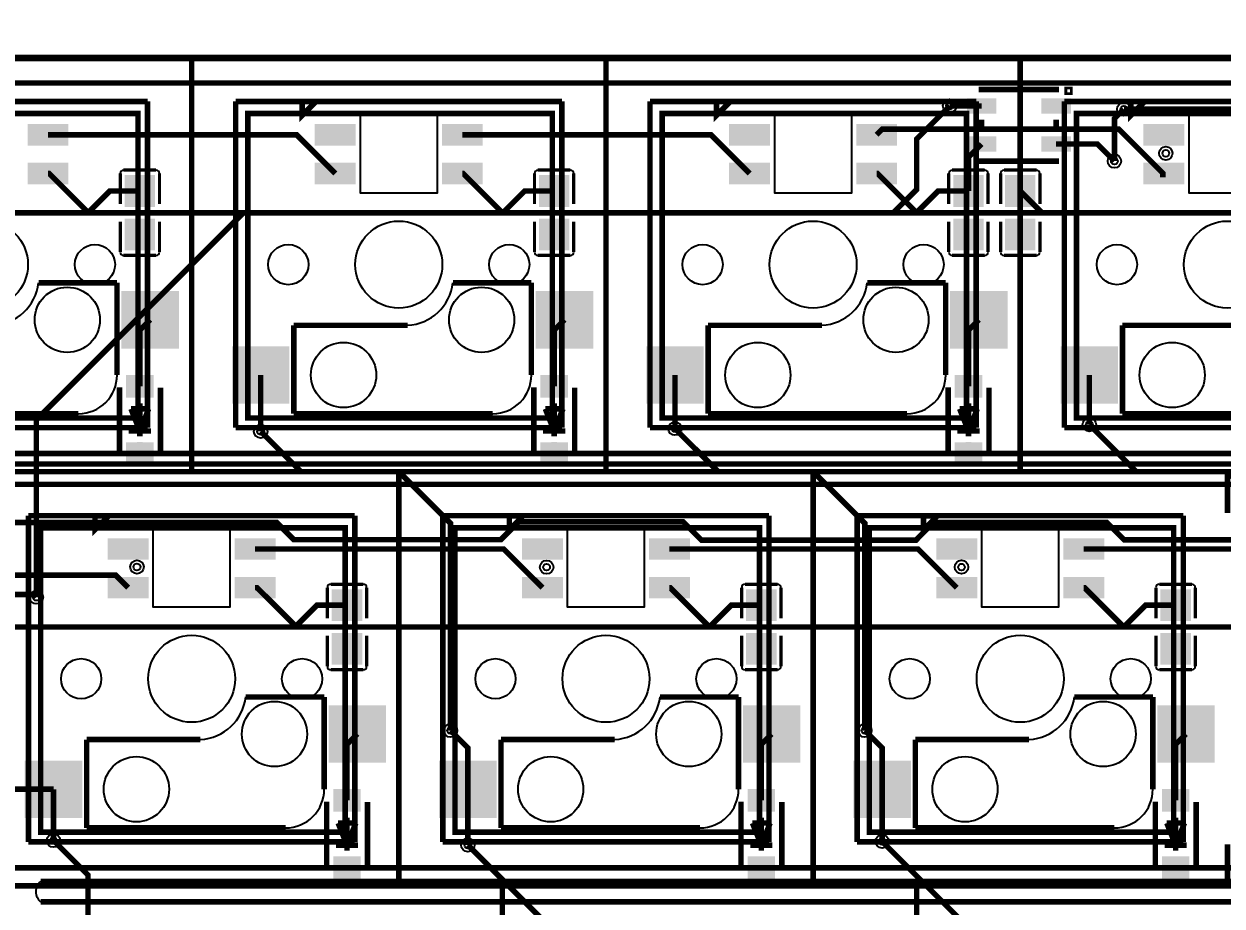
# Model space of a CAD drawing. Header units: millimetres. Extents: x 5 to 320, y -126 to -29.
# Drawn here: x 35.2 to 90.2, y -70 to -29.4 of the extents above; entities that cross this region are included whole.
import ezdxf

# ---------------------------------------------------------------- set-up
doc = ezdxf.new("R2010")
doc.units = ezdxf.units.MM
for name, color, linetype, true_color in [('BoardOutLine', 7, 'Continuous', 0xff00ff), ('BottomLayer', 7, 'Continuous', 0x0000ff), ('BottomPasteMaskLayer', 7, 'Continuous', 0x800000), ('BottomSilkLayer', 7, 'Continuous', 0x66cc33), ('BottomSolderMaskLayer', 7, 'Continuous', 0xaa00ff), ('Document', 7, 'Continuous', 0xffffff), ('Hole', 7, 'Continuous', 0x222222), ('Multi-Layer', 7, 'Continuous', 0xc0c0c0), ('TopLayer', 7, 'Continuous', 0xff0000), ('TopSilkLayer', 7, 'Continuous', 0xffcc00)]:
    doc.layers.add(name, color=color, linetype=linetype, true_color=true_color)

msp = doc.modelspace()

# ---------------------------------------------------------------- hatches: boundary and pattern name
at = {"layer": 'BottomLayer'}
for points in [[(78.536, -33.514), (79.836, -33.514), (79.836, -32.864), (78.536, -32.864)], [(81.965, -33.514), (83.265, -33.514), (83.265, -32.864), (81.965, -32.864)], [(35.37, -34.069), (37.148, -34.069), (37.148, -34.958), (35.37, -34.958)], [(48.579, -34.069), (50.357, -34.069), (50.357, -34.958), (48.579, -34.958)], [(54.421, -34.069), (56.199, -34.069), (56.199, -34.958), (54.421, -34.958)], [(67.629, -34.069), (69.407, -34.069), (69.407, -34.958), (67.629, -34.958)], [(73.471, -34.069), (75.249, -34.069), (75.249, -34.958), (73.471, -34.958)], [(86.68, -34.069), (88.458, -34.069), (88.458, -34.958), (86.68, -34.958)], [(78.536, -35.263), (79.836, -35.263), (79.836, -34.613), (78.536, -34.613)], [(81.965, -35.263), (83.265, -35.263), (83.265, -34.613), (81.965, -34.613)], [(35.37, -35.847), (37.148, -35.847), (37.148, -36.736), (35.37, -36.736)], [(48.579, -35.847), (50.357, -35.847), (50.357, -36.736), (48.579, -36.736)], [(54.421, -35.847), (56.199, -35.847), (56.199, -36.736), (54.421, -36.736)], [(67.629, -35.847), (69.407, -35.847), (69.407, -36.736), (67.629, -36.736)], [(73.471, -35.847), (75.249, -35.847), (75.249, -36.736), (73.471, -36.736)], [(86.68, -35.847), (88.458, -35.847), (88.458, -36.736), (86.68, -36.736)], [(41.157, -37.806), (39.807, -37.806), (39.807, -36.396), (41.157, -36.396)], [(60.208, -37.806), (58.858, -37.806), (58.858, -36.396), (60.208, -36.396)], [(79.258, -37.806), (77.908, -37.806), (77.908, -36.396), (79.258, -36.396)], [(80.289, -37.806), (81.639, -37.806), (81.639, -36.396), (80.289, -36.396)], [(41.157, -38.396), (39.807, -38.396), (39.807, -39.806), (41.157, -39.806)], [(60.208, -38.396), (58.858, -38.396), (58.858, -39.806), (60.208, -39.806)], [(79.258, -38.396), (77.908, -38.396), (77.908, -39.806), (79.258, -39.806)], [(80.289, -38.396), (81.639, -38.396), (81.639, -39.806), (80.289, -39.806)], [(39.688, -41.752), (42.228, -41.752), (42.228, -44.292), (39.688, -44.292)], [(58.739, -41.752), (61.279, -41.752), (61.279, -44.292), (58.739, -44.292)], [(77.789, -41.752), (80.329, -41.752), (80.329, -44.292), (77.789, -44.292)], [(44.769, -44.292), (47.309, -44.292), (47.309, -46.832), (44.769, -46.832)], [(63.819, -44.292), (66.359, -44.292), (66.359, -46.832), (63.819, -46.832)], [(82.87, -44.292), (85.41, -44.292), (85.41, -46.832), (82.87, -46.832)], [(41.082, -46.576), (41.082, -45.576), (39.882, -45.576), (39.882, -46.576)], [(60.133, -46.576), (60.133, -45.576), (58.933, -45.576), (58.933, -46.576)], [(79.183, -46.576), (79.183, -45.576), (77.983, -45.576), (77.983, -46.576)], [(41.082, -49.676), (41.082, -48.676), (39.882, -48.676), (39.882, -49.676)], [(60.133, -49.676), (60.133, -48.676), (58.933, -48.676), (58.933, -49.676)], [(79.183, -49.676), (79.183, -48.676), (77.983, -48.676), (77.983, -49.676)], [(39.053, -53.119), (40.831, -53.119), (40.831, -54.008), (39.053, -54.008)], [(44.896, -53.119), (46.674, -53.119), (46.674, -54.008), (44.896, -54.008)], [(58.104, -53.119), (59.882, -53.119), (59.882, -54.008), (58.104, -54.008)], [(63.946, -53.119), (65.724, -53.119), (65.724, -54.008), (63.946, -54.008)], [(77.154, -53.119), (78.932, -53.119), (78.932, -54.008), (77.154, -54.008)], [(82.996, -53.119), (84.774, -53.119), (84.774, -54.008), (82.996, -54.008)], [(39.053, -54.897), (40.831, -54.897), (40.831, -55.786), (39.053, -55.786)], [(44.896, -54.897), (46.674, -54.897), (46.674, -55.786), (44.896, -55.786)], [(58.104, -54.897), (59.882, -54.897), (59.882, -55.786), (58.104, -55.786)], [(63.946, -54.897), (65.724, -54.897), (65.724, -55.786), (63.946, -55.786)], [(77.154, -54.897), (78.932, -54.897), (78.932, -55.786), (77.154, -55.786)], [(82.996, -54.897), (84.774, -54.897), (84.774, -55.786), (82.996, -55.786)], [(50.682, -56.856), (49.332, -56.856), (49.332, -55.446), (50.682, -55.446)], [(69.733, -56.856), (68.383, -56.856), (68.383, -55.446), (69.733, -55.446)], [(88.783, -56.856), (87.433, -56.856), (87.433, -55.446), (88.783, -55.446)], [(50.682, -57.446), (49.332, -57.446), (49.332, -58.856), (50.682, -58.856)], [(69.733, -57.446), (68.383, -57.446), (68.383, -58.856), (69.733, -58.856)], [(88.783, -57.446), (87.433, -57.446), (87.433, -58.856), (88.783, -58.856)], [(49.214, -60.803), (51.754, -60.803), (51.754, -63.343), (49.214, -63.343)], [(68.264, -60.803), (70.804, -60.803), (70.804, -63.343), (68.264, -63.343)], [(87.314, -60.803), (89.854, -60.803), (89.854, -63.343), (87.314, -63.343)], [(35.243, -63.343), (37.783, -63.343), (37.783, -65.883), (35.243, -65.883)], [(54.294, -63.343), (56.834, -63.343), (56.834, -65.883), (54.294, -65.883)], [(73.344, -63.343), (75.884, -63.343), (75.884, -65.883), (73.344, -65.883)], [(50.607, -65.627), (50.607, -64.627), (49.407, -64.627), (49.407, -65.627)], [(69.658, -65.627), (69.658, -64.627), (68.458, -64.627), (68.458, -65.627)], [(88.708, -65.627), (88.708, -64.627), (87.508, -64.627), (87.508, -65.627)], [(50.607, -68.726), (50.607, -67.726), (49.407, -67.726), (49.407, -68.726)], [(69.658, -68.726), (69.658, -67.726), (68.458, -67.726), (68.458, -68.726)], [(88.708, -68.726), (88.708, -67.726), (87.508, -67.726), (87.508, -68.726)]]:
    msp.add_hatch(color=256, dxfattribs=at).paths.add_polyline_path(points)
at = {"layer": 'BottomPasteMaskLayer'}
for points in [[(78.536, -33.514), (79.836, -33.514), (79.836, -32.864), (78.536, -32.864)], [(81.965, -33.514), (83.265, -33.514), (83.265, -32.864), (81.965, -32.864)], [(35.37, -34.069), (37.148, -34.069), (37.148, -34.958), (35.37, -34.958)], [(48.579, -34.069), (50.357, -34.069), (50.357, -34.958), (48.579, -34.958)], [(54.421, -34.069), (56.199, -34.069), (56.199, -34.958), (54.421, -34.958)], [(67.629, -34.069), (69.407, -34.069), (69.407, -34.958), (67.629, -34.958)], [(73.471, -34.069), (75.249, -34.069), (75.249, -34.958), (73.471, -34.958)], [(86.68, -34.069), (88.458, -34.069), (88.458, -34.958), (86.68, -34.958)], [(78.536, -35.263), (79.836, -35.263), (79.836, -34.613), (78.536, -34.613)], [(81.965, -35.263), (83.265, -35.263), (83.265, -34.613), (81.965, -34.613)], [(35.37, -35.847), (37.148, -35.847), (37.148, -36.736), (35.37, -36.736)], [(48.579, -35.847), (50.357, -35.847), (50.357, -36.736), (48.579, -36.736)], [(54.421, -35.847), (56.199, -35.847), (56.199, -36.736), (54.421, -36.736)], [(67.629, -35.847), (69.407, -35.847), (69.407, -36.736), (67.629, -36.736)], [(73.471, -35.847), (75.249, -35.847), (75.249, -36.736), (73.471, -36.736)], [(86.68, -35.847), (88.458, -35.847), (88.458, -36.736), (86.68, -36.736)], [(41.122, -36.396), (39.842, -36.396), (39.792, -36.446), (39.792, -37.596), (39.842, -37.646), (40.252, -37.651), (40.252, -37.201), (40.702, -37.201), (40.702, -37.641), (41.122, -37.646), (41.172, -37.596), (41.172, -36.446)], [(60.173, -36.396), (58.893, -36.396), (58.843, -36.446), (58.843, -37.596), (58.893, -37.646), (59.303, -37.651), (59.303, -37.201), (59.753, -37.201), (59.753, -37.641), (60.173, -37.646), (60.223, -37.596), (60.223, -36.446)], [(79.223, -36.396), (77.943, -36.396), (77.893, -36.446), (77.893, -37.596), (77.943, -37.646), (78.353, -37.651), (78.353, -37.201), (78.803, -37.201), (78.803, -37.641), (79.223, -37.646), (79.273, -37.596), (79.273, -36.446)], [(81.604, -36.396), (80.324, -36.396), (80.274, -36.446), (80.274, -37.596), (80.324, -37.646), (80.734, -37.651), (80.734, -37.201), (81.184, -37.201), (81.184, -37.641), (81.604, -37.646), (81.654, -37.596), (81.654, -36.446)], [(39.842, -39.806), (41.122, -39.806), (41.172, -39.756), (41.172, -38.606), (41.122, -38.556), (40.712, -38.551), (40.712, -39.001), (40.262, -39.001), (40.262, -38.561), (39.842, -38.556), (39.792, -38.606), (39.792, -39.756)], [(58.893, -39.806), (60.173, -39.806), (60.223, -39.756), (60.223, -38.606), (60.173, -38.556), (59.763, -38.551), (59.763, -39.001), (59.313, -39.001), (59.313, -38.561), (58.893, -38.556), (58.843, -38.606), (58.843, -39.756)], [(77.943, -39.806), (79.223, -39.806), (79.273, -39.756), (79.273, -38.606), (79.223, -38.556), (78.813, -38.551), (78.813, -39.001), (78.363, -39.001), (78.363, -38.561), (77.943, -38.556), (77.893, -38.606), (77.893, -39.756)], [(80.324, -39.806), (81.604, -39.806), (81.654, -39.756), (81.654, -38.606), (81.604, -38.556), (81.194, -38.551), (81.194, -39.001), (80.744, -39.001), (80.744, -38.561), (80.324, -38.556), (80.274, -38.606), (80.274, -39.756)], [(39.688, -41.752), (42.228, -41.752), (42.228, -44.292), (39.688, -44.292)], [(58.739, -41.752), (61.279, -41.752), (61.279, -44.292), (58.739, -44.292)], [(77.789, -41.752), (80.329, -41.752), (80.329, -44.292), (77.789, -44.292)], [(44.769, -44.292), (47.309, -44.292), (47.309, -46.832), (44.769, -46.832)], [(63.819, -44.292), (66.359, -44.292), (66.359, -46.832), (63.819, -46.832)], [(82.87, -44.292), (85.41, -44.292), (85.41, -46.832), (82.87, -46.832)], [(41.082, -46.576), (41.082, -45.576), (39.882, -45.576), (39.882, -46.576)], [(60.133, -46.576), (60.133, -45.576), (58.933, -45.576), (58.933, -46.576)], [(79.183, -46.576), (79.183, -45.576), (77.983, -45.576), (77.983, -46.576)], [(41.082, -49.676), (41.082, -48.676), (39.882, -48.676), (39.882, -49.676)], [(60.133, -49.676), (60.133, -48.676), (58.933, -48.676), (58.933, -49.676)], [(79.183, -49.676), (79.183, -48.676), (77.983, -48.676), (77.983, -49.676)], [(39.053, -53.119), (40.831, -53.119), (40.831, -54.008), (39.053, -54.008)], [(44.896, -53.119), (46.674, -53.119), (46.674, -54.008), (44.896, -54.008)], [(58.104, -53.119), (59.882, -53.119), (59.882, -54.008), (58.104, -54.008)], [(63.946, -53.119), (65.724, -53.119), (65.724, -54.008), (63.946, -54.008)], [(77.154, -53.119), (78.932, -53.119), (78.932, -54.008), (77.154, -54.008)], [(82.996, -53.119), (84.774, -53.119), (84.774, -54.008), (82.996, -54.008)], [(39.053, -54.897), (40.831, -54.897), (40.831, -55.786), (39.053, -55.786)], [(44.896, -54.897), (46.674, -54.897), (46.674, -55.786), (44.896, -55.786)], [(58.104, -54.897), (59.882, -54.897), (59.882, -55.786), (58.104, -55.786)], [(63.946, -54.897), (65.724, -54.897), (65.724, -55.786), (63.946, -55.786)], [(77.154, -54.897), (78.932, -54.897), (78.932, -55.786), (77.154, -55.786)], [(82.996, -54.897), (84.774, -54.897), (84.774, -55.786), (82.996, -55.786)], [(50.647, -55.446), (49.367, -55.446), (49.317, -55.496), (49.317, -56.646), (49.367, -56.696), (49.777, -56.701), (49.777, -56.251), (50.227, -56.251), (50.227, -56.691), (50.647, -56.696), (50.697, -56.646), (50.697, -55.496)], [(69.698, -55.446), (68.418, -55.446), (68.368, -55.496), (68.368, -56.646), (68.418, -56.696), (68.828, -56.701), (68.828, -56.251), (69.278, -56.251), (69.278, -56.691), (69.698, -56.696), (69.748, -56.646), (69.748, -55.496)], [(88.748, -55.446), (87.468, -55.446), (87.418, -55.496), (87.418, -56.646), (87.468, -56.696), (87.878, -56.701), (87.878, -56.251), (88.328, -56.251), (88.328, -56.691), (88.748, -56.696), (88.798, -56.646), (88.798, -55.496)], [(49.367, -58.856), (50.647, -58.856), (50.697, -58.806), (50.697, -57.656), (50.647, -57.606), (50.237, -57.601), (50.237, -58.051), (49.787, -58.051), (49.787, -57.611), (49.367, -57.606), (49.317, -57.656), (49.317, -58.806)], [(68.418, -58.856), (69.698, -58.856), (69.748, -58.806), (69.748, -57.656), (69.698, -57.606), (69.288, -57.601), (69.288, -58.051), (68.838, -58.051), (68.838, -57.611), (68.418, -57.606), (68.368, -57.656), (68.368, -58.806)], [(87.468, -58.856), (88.748, -58.856), (88.798, -58.806), (88.798, -57.656), (88.748, -57.606), (88.338, -57.601), (88.338, -58.051), (87.888, -58.051), (87.888, -57.611), (87.468, -57.606), (87.418, -57.656), (87.418, -58.806)], [(49.214, -60.803), (51.754, -60.803), (51.754, -63.343), (49.214, -63.343)], [(68.264, -60.803), (70.804, -60.803), (70.804, -63.343), (68.264, -63.343)], [(87.314, -60.803), (89.854, -60.803), (89.854, -63.343), (87.314, -63.343)], [(35.243, -63.343), (37.783, -63.343), (37.783, -65.883), (35.243, -65.883)], [(54.294, -63.343), (56.834, -63.343), (56.834, -65.883), (54.294, -65.883)], [(73.344, -63.343), (75.884, -63.343), (75.884, -65.883), (73.344, -65.883)], [(50.607, -65.627), (50.607, -64.627), (49.407, -64.627), (49.407, -65.627)], [(69.658, -65.627), (69.658, -64.627), (68.458, -64.627), (68.458, -65.627)], [(88.708, -65.627), (88.708, -64.627), (87.508, -64.627), (87.508, -65.627)], [(50.607, -68.726), (50.607, -67.726), (49.407, -67.726), (49.407, -68.726)], [(69.658, -68.726), (69.658, -67.726), (68.458, -67.726), (68.458, -68.726)], [(88.708, -68.726), (88.708, -67.726), (87.508, -67.726), (87.508, -68.726)]]:
    msp.add_hatch(color=256, dxfattribs=at).paths.add_polyline_path(points)
at = {"layer": 'BottomSolderMaskLayer'}
for points in [[(78.511, -33.539), (79.862, -33.539), (79.862, -32.838), (78.511, -32.838)], [(81.94, -33.539), (83.291, -33.539), (83.291, -32.838), (81.94, -32.838)], [(35.319, -34.018), (37.199, -34.018), (37.199, -35.008), (35.319, -35.008)], [(48.528, -34.018), (50.408, -34.018), (50.408, -35.008), (48.528, -35.008)], [(54.37, -34.018), (56.25, -34.018), (56.25, -35.008), (54.37, -35.008)], [(67.578, -34.018), (69.458, -34.018), (69.458, -35.008), (67.578, -35.008)], [(73.42, -34.018), (75.3, -34.018), (75.3, -35.008), (73.42, -35.008)], [(86.629, -34.018), (88.508, -34.018), (88.508, -35.008), (86.629, -35.008)], [(78.511, -35.289), (79.862, -35.289), (79.862, -34.588), (78.511, -34.588)], [(81.94, -35.289), (83.291, -35.289), (83.291, -34.588), (81.94, -34.588)], [(35.319, -35.796), (37.199, -35.796), (37.199, -36.786), (35.319, -36.786)], [(48.528, -35.796), (50.408, -35.796), (50.408, -36.786), (48.528, -36.786)], [(54.37, -35.796), (56.25, -35.796), (56.25, -36.786), (54.37, -36.786)], [(67.578, -35.796), (69.458, -35.796), (69.458, -36.786), (67.578, -36.786)], [(73.42, -35.796), (75.3, -35.796), (75.3, -36.786), (73.42, -36.786)], [(86.629, -35.796), (88.508, -35.796), (88.508, -36.786), (86.629, -36.786)], [(41.182, -37.832), (39.783, -37.832), (39.783, -36.369), (41.182, -36.369)], [(60.232, -37.832), (58.833, -37.832), (58.833, -36.369), (60.232, -36.369)], [(79.282, -37.832), (77.884, -37.832), (77.884, -36.369), (79.282, -36.369)], [(80.265, -37.832), (81.664, -37.832), (81.664, -36.369), (80.265, -36.369)], [(41.182, -38.369), (39.783, -38.369), (39.783, -39.832), (41.182, -39.832)], [(60.232, -38.369), (58.833, -38.369), (58.833, -39.832), (60.232, -39.832)], [(79.282, -38.369), (77.884, -38.369), (77.884, -39.832), (79.282, -39.832)], [(80.265, -38.369), (81.664, -38.369), (81.664, -39.832), (80.265, -39.832)], [(39.637, -41.701), (42.279, -41.701), (42.279, -44.343), (39.637, -44.343)], [(58.688, -41.701), (61.33, -41.701), (61.33, -44.343), (58.688, -44.343)], [(77.738, -41.701), (80.38, -41.701), (80.38, -44.343), (77.738, -44.343)], [(44.718, -44.241), (47.36, -44.241), (47.36, -46.883), (44.718, -46.883)], [(63.768, -44.241), (66.41, -44.241), (66.41, -46.883), (63.768, -46.883)], [(82.819, -44.241), (85.46, -44.241), (85.46, -46.883), (82.819, -46.883)], [(41.113, -46.597), (41.113, -45.555), (39.852, -45.555), (39.852, -46.597)], [(60.163, -46.597), (60.163, -45.555), (58.902, -45.555), (58.902, -46.597)], [(79.214, -46.597), (79.214, -45.555), (77.953, -45.555), (77.953, -46.597)], [(41.113, -49.697), (41.113, -48.655), (39.852, -48.655), (39.852, -49.697)], [(60.163, -49.697), (60.163, -48.655), (58.902, -48.655), (58.902, -49.697)], [(79.214, -49.697), (79.214, -48.655), (77.953, -48.655), (77.953, -49.697)], [(39.003, -53.068), (40.882, -53.068), (40.882, -54.059), (39.003, -54.059)], [(44.845, -53.068), (46.724, -53.068), (46.724, -54.059), (44.845, -54.059)], [(58.053, -53.068), (59.933, -53.068), (59.933, -54.059), (58.053, -54.059)], [(63.895, -53.068), (65.775, -53.068), (65.775, -54.059), (63.895, -54.059)], [(77.104, -53.068), (78.983, -53.068), (78.983, -54.059), (77.104, -54.059)], [(82.946, -53.068), (84.825, -53.068), (84.825, -54.059), (82.946, -54.059)], [(39.003, -54.846), (40.882, -54.846), (40.882, -55.837), (39.003, -55.837)], [(44.845, -54.846), (46.724, -54.846), (46.724, -55.837), (44.845, -55.837)], [(58.053, -54.846), (59.933, -54.846), (59.933, -55.837), (58.053, -55.837)], [(63.895, -54.846), (65.775, -54.846), (65.775, -55.837), (63.895, -55.837)], [(77.104, -54.846), (78.983, -54.846), (78.983, -55.837), (77.104, -55.837)], [(82.946, -54.846), (84.825, -54.846), (84.825, -55.837), (82.946, -55.837)], [(50.707, -56.883), (49.308, -56.883), (49.308, -55.42), (50.707, -55.42)], [(69.757, -56.883), (68.359, -56.883), (68.359, -55.42), (69.757, -55.42)], [(88.808, -56.883), (87.409, -56.883), (87.409, -55.42), (88.808, -55.42)], [(50.707, -57.42), (49.308, -57.42), (49.308, -58.883), (50.707, -58.883)], [(69.757, -57.42), (68.359, -57.42), (68.359, -58.883), (69.757, -58.883)], [(88.808, -57.42), (87.409, -57.42), (87.409, -58.883), (88.808, -58.883)], [(49.163, -60.752), (51.804, -60.752), (51.804, -63.393), (49.163, -63.393)], [(68.213, -60.752), (70.855, -60.752), (70.855, -63.393), (68.213, -63.393)], [(87.264, -60.752), (89.905, -60.752), (89.905, -63.393), (87.264, -63.393)], [(35.193, -63.292), (37.834, -63.292), (37.834, -65.933), (35.193, -65.933)], [(54.243, -63.292), (56.885, -63.292), (56.885, -65.933), (54.243, -65.933)], [(73.294, -63.292), (75.935, -63.292), (75.935, -65.933), (73.294, -65.933)], [(50.638, -65.648), (50.638, -64.605), (49.377, -64.605), (49.377, -65.648)], [(69.688, -65.648), (69.688, -64.605), (68.427, -64.605), (68.427, -65.648)], [(88.739, -65.648), (88.739, -64.605), (87.478, -64.605), (87.478, -65.648)], [(50.638, -68.748), (50.638, -67.705), (49.377, -67.705), (49.377, -68.748)], [(69.688, -68.748), (69.688, -67.705), (68.427, -67.705), (68.427, -68.748)], [(88.739, -68.748), (88.739, -67.705), (87.478, -67.705), (87.478, -68.748)]]:
    msp.add_hatch(color=256, dxfattribs=at).paths.add_polyline_path(points)
at = {"layer": 'Document'}
for points in [[(40.609, -46.483), (40.609, -45.594), (40.355, -45.594), (40.355, -46.483)], [(59.66, -46.483), (59.66, -45.594), (59.406, -45.594), (59.406, -46.483)], [(78.71, -46.483), (78.71, -45.594), (78.456, -45.594), (78.456, -46.483)], [(40.046, -46.155), (40.935, -46.155), (40.935, -45.901), (40.046, -45.901)], [(59.096, -46.155), (59.985, -46.155), (59.985, -45.901), (59.096, -45.901)], [(78.147, -46.155), (79.036, -46.155), (79.036, -45.901), (78.147, -45.901)], [(40.609, -49.531), (40.609, -48.642), (40.355, -48.642), (40.355, -49.531)], [(59.66, -49.531), (59.66, -48.642), (59.406, -48.642), (59.406, -49.531)], [(78.71, -49.531), (78.71, -48.642), (78.456, -48.642), (78.456, -49.531)], [(49.571, -65.205), (50.46, -65.205), (50.46, -64.951), (49.571, -64.951)], [(50.134, -65.534), (50.134, -64.645), (49.88, -64.645), (49.88, -65.534)], [(68.621, -65.205), (69.51, -65.205), (69.51, -64.951), (68.621, -64.951)], [(69.185, -65.534), (69.185, -64.645), (68.931, -64.645), (68.931, -65.534)], [(87.672, -65.205), (88.561, -65.205), (88.561, -64.951), (87.672, -64.951)], [(88.235, -65.534), (88.235, -64.645), (87.981, -64.645), (87.981, -65.534)], [(50.134, -68.582), (50.134, -67.693), (49.88, -67.693), (49.88, -68.582)], [(69.185, -68.582), (69.185, -67.693), (68.931, -67.693), (68.931, -68.582)], [(88.235, -68.582), (88.235, -67.693), (87.981, -67.693), (87.981, -68.582)]]:
    msp.add_hatch(color=256, dxfattribs=at).paths.add_polyline_path(points)

# ---------------------------------------------------------------- linework, layer by layer
at = {"layer": 'BoardOutLine', "const_width": 0.254}
msp.add_lwpolyline([(6.322, -31.014), (317.647, -31.014)], dxfattribs=at)
at = {"layer": 'BottomLayer', "const_width": 0.254}
for points in [[(77.716, -33.189), (79.186, -33.189)], [(212.539, -33.189), (212.39, -33.338), (85.727, -33.338)], [(74.36, -34.513), (74.62, -34.254), (85.497, -34.254), (87.516, -36.273), (87.516, -36.476)], [(36.259, -34.513), (47.69, -34.513), (49.468, -36.291)], [(55.31, -34.513), (66.74, -34.513), (68.518, -36.291)], [(79.186, -34.938), (78.583, -35.542), (78.583, -37.101)], [(85.294, -35.725), (84.507, -34.938), (82.615, -34.938)], [(36.259, -36.291), (36.31, -36.291), (38.119, -38.1)], [(55.31, -36.291), (55.342, -36.291), (57.151, -38.1)], [(74.36, -36.291), (74.394, -36.291), (76.203, -38.1)], [(312.36, -38.1), (307.623, -38.1), (307.082, -37.559), (302.944, -37.559), (302.4, -38.1), (30.958, -38.1), (30.024, -39.034), (26.902, -39.034), (26.363, -38.495), (26.363, -37.044)], [(40.482, -37.101), (39.1, -37.101), (38.101, -38.1)], [(59.533, -37.101), (58.179, -37.101), (57.18, -38.1)], [(78.583, -37.101), (77.19, -37.101), (76.19, -38.1)], [(80.964, -37.101), (81.964, -38.1), (83.16, -38.1)], [(40.958, -43.022), (40.482, -43.498), (40.482, -46.076)], [(60.009, -43.022), (59.533, -43.498), (59.533, -46.076)], [(79.059, -43.022), (78.583, -43.498), (78.583, -46.076)], [(46.039, -45.562), (46.039, -48.153)], [(65.089, -45.562), (65.089, -48.026)], [(84.14, -45.562), (84.14, -47.848)], [(21.432, -49.176), (278.613, -49.176)], [(95.281, -53.145), (85.743, -53.145), (84.945, -52.344), (76.98, -52.344), (76.17, -53.155), (66.307, -53.155), (65.471, -52.319), (57.897, -52.319), (57.084, -53.132), (47.559, -53.132), (46.772, -52.344), (25.136, -52.344), (24.336, -53.145)], [(21.972, -53.564), (23.178, -54.77), (39.371, -54.77), (39.943, -55.342)], [(45.785, -53.564), (57.215, -53.564), (58.993, -55.342)], [(64.835, -53.564), (76.265, -53.564), (78.043, -55.342)], [(83.885, -53.564), (95.316, -53.564), (97.094, -55.342)], [(35.722, -55.783), (35.598, -55.659), (32.608, -55.659)], [(45.785, -55.342), (45.873, -55.342), (47.683, -57.151)], [(64.835, -55.342), (64.867, -55.342), (66.677, -57.151)], [(83.885, -55.342), (83.917, -55.342), (85.727, -57.151)], [(50.007, -56.151), (48.626, -56.151), (47.626, -57.151)], [(69.058, -56.151), (67.676, -56.151), (66.677, -57.151)], [(88.108, -56.151), (86.727, -56.151), (85.727, -57.151)], [(23.813, -57.151), (297.627, -57.151)], [(28.576, -61.914), (31.274, -64.613), (36.514, -64.613)], [(50.484, -62.073), (50.007, -62.549), (50.007, -65.127)], [(54.77, -61.914), (55.564, -62.708), (55.564, -64.613)], [(69.534, -62.073), (69.058, -62.549), (69.058, -65.127)], [(73.82, -61.914), (74.614, -62.708), (74.614, -64.613)], [(88.584, -62.073), (88.108, -62.549), (88.108, -65.127)], [(36.514, -64.613), (36.514, -66.975)], [(55.564, -64.613), (55.564, -67.178)], [(74.614, -64.613), (74.614, -67.015)], [(26.194, -68.227), (283.375, -68.227)]]:
    msp.add_lwpolyline(points, dxfattribs=at)
at = {"layer": 'BottomSilkLayer'}
for points, const_width in [([(79.186, -32.554), (79.186, -32.427), (82.615, -32.427), (82.615, -32.554)], 0.254), ([(79.186, -34.332), (79.186, -33.824)], 0.254), ([(82.615, -34.332), (82.615, -33.824)], 0.254), ([(79.186, -35.602), (79.186, -35.729), (82.615, -35.729), (82.615, -35.602)], 0.254), ([(39.579, -36.29), (39.579, -37.7)], 0.152), ([(41.233, -36.137), (39.731, -36.137)], 0.152), ([(41.386, -37.7), (41.386, -36.29)], 0.152), ([(58.629, -36.29), (58.629, -37.7)], 0.152), ([(60.284, -36.137), (58.781, -36.137)], 0.152), ([(60.436, -37.7), (60.436, -36.29)], 0.152), ([(77.679, -36.29), (77.679, -37.7)], 0.152), ([(79.334, -36.137), (77.832, -36.137)], 0.152), ([(79.487, -37.7), (79.487, -36.29)], 0.152), ([(80.061, -37.7), (80.061, -36.29)], 0.152), ([(80.213, -36.137), (81.716, -36.137)], 0.152), ([(81.868, -36.29), (81.868, -37.7)], 0.152), ([(39.579, -39.912), (39.579, -38.502)], 0.152), ([(41.386, -38.502), (41.386, -39.912)], 0.152), ([(58.629, -39.912), (58.629, -38.502)], 0.152), ([(60.436, -38.502), (60.436, -39.912)], 0.152), ([(77.679, -39.912), (77.679, -38.502)], 0.152), ([(79.487, -38.502), (79.487, -39.912)], 0.152), ([(80.061, -38.502), (80.061, -39.912)], 0.152), ([(81.868, -39.912), (81.868, -38.502)], 0.152), ([(41.233, -40.064), (39.731, -40.064)], 0.152), ([(60.284, -40.064), (58.781, -40.064)], 0.152), ([(79.334, -40.064), (77.832, -40.064)], 0.152), ([(80.213, -40.064), (81.716, -40.064)], 0.152), ([(39.549, -49.133), (39.549, -46.133)], 0.254), ([(41.429, -49.146), (41.429, -46.146)], 0.254), ([(58.599, -49.133), (58.599, -46.133)], 0.254), ([(60.479, -49.146), (60.479, -46.146)], 0.254), ([(77.65, -49.133), (77.65, -46.133)], 0.254), ([(79.53, -49.146), (79.53, -46.146)], 0.254), ([(40.482, -48.388), (40.482, -46.864)], 0.254), ([(59.533, -48.388), (59.533, -46.864)], 0.254), ([(78.583, -48.388), (78.583, -46.864)], 0.254), ([(40.076, -47.118), (40.482, -48.134)], 0.254), ([(40.889, -47.118), (40.076, -47.118)], 0.254), ([(40.482, -48.134), (40.889, -47.118)], 0.254), ([(59.126, -47.118), (59.533, -48.134)], 0.254), ([(59.939, -47.118), (59.126, -47.118)], 0.254), ([(59.533, -48.134), (59.939, -47.118)], 0.254), ([(78.177, -47.118), (78.583, -48.134)], 0.254), ([(78.989, -47.118), (78.177, -47.118)], 0.254), ([(78.583, -48.134), (78.989, -47.118)], 0.254), ([(40.99, -48.134), (39.974, -48.134)], 0.254), ([(60.041, -48.134), (59.025, -48.134)], 0.254), ([(79.091, -48.134), (78.075, -48.134)], 0.254), ([(49.104, -55.34), (49.104, -56.75)], 0.152), ([(50.759, -55.188), (49.256, -55.188)], 0.152), ([(50.911, -56.75), (50.911, -55.34)], 0.152), ([(68.154, -55.34), (68.154, -56.75)], 0.152), ([(69.809, -55.188), (68.307, -55.188)], 0.152), ([(69.961, -56.75), (69.961, -55.34)], 0.152), ([(87.205, -55.34), (87.205, -56.75)], 0.152), ([(88.86, -55.188), (87.357, -55.188)], 0.152), ([(89.012, -56.75), (89.012, -55.34)], 0.152), ([(49.104, -58.963), (49.104, -57.553)], 0.152), ([(50.911, -57.553), (50.911, -58.963)], 0.152), ([(68.154, -58.963), (68.154, -57.553)], 0.152), ([(69.961, -57.553), (69.961, -58.963)], 0.152), ([(87.205, -58.963), (87.205, -57.553)], 0.152), ([(89.012, -57.553), (89.012, -58.963)], 0.152), ([(50.759, -59.115), (49.256, -59.115)], 0.152), ([(69.809, -59.115), (68.307, -59.115)], 0.152), ([(88.86, -59.115), (87.357, -59.115)], 0.152), ([(49.074, -68.183), (49.074, -65.183)], 0.254), ([(50.954, -68.197), (50.954, -65.197)], 0.254), ([(68.125, -68.183), (68.125, -65.183)], 0.254), ([(70.004, -68.197), (70.004, -65.197)], 0.254), ([(87.175, -68.183), (87.175, -65.183)], 0.254), ([(89.055, -68.197), (89.055, -65.197)], 0.254), ([(49.601, -66.169), (50.007, -67.185)], 0.254), ([(50.414, -66.169), (49.601, -66.169)], 0.254), ([(50.007, -67.439), (50.007, -65.915)], 0.254), ([(50.007, -67.185), (50.414, -66.169)], 0.254), ([(68.651, -66.169), (69.058, -67.185)], 0.254), ([(69.464, -66.169), (68.651, -66.169)], 0.254), ([(69.058, -67.439), (69.058, -65.915)], 0.254), ([(69.058, -67.185), (69.464, -66.169)], 0.254), ([(87.702, -66.169), (88.108, -67.185)], 0.254), ([(88.515, -66.169), (87.702, -66.169)], 0.254), ([(88.108, -67.439), (88.108, -65.915)], 0.254), ([(88.108, -67.185), (88.515, -66.169)], 0.254), ([(50.515, -67.185), (49.499, -67.185)], 0.254), ([(69.566, -67.185), (68.55, -67.185)], 0.254), ([(88.616, -67.185), (87.6, -67.185)], 0.254)]:
    msp.add_lwpolyline(points, dxfattribs=dict(at, const_width=const_width))
at = {"layer": 'BottomSilkLayer', "const_width": 0.254}
for points in [[(83.123, -32.427), (83.123, -32.554), (83.25, -32.554), (83.25, -32.427), (83.123, -32.427)], [(47.944, -32.989), (48.579, -32.989), (47.944, -33.624), (47.944, -32.989)], [(66.994, -32.989), (67.629, -32.989), (66.994, -33.624), (66.994, -32.989)], [(86.045, -32.989), (86.68, -32.989), (86.045, -33.624), (86.045, -32.989)], [(38.418, -52.04), (39.053, -52.04), (38.418, -52.675), (38.418, -52.04)], [(57.469, -52.04), (58.104, -52.04), (57.469, -52.675), (57.469, -52.04)], [(76.519, -52.04), (77.154, -52.04), (76.519, -52.675), (76.519, -52.04)]]:
    msp.add_lwpolyline(points, close=True, dxfattribs=at)
at = {"layer": 'BottomSilkLayer'}
for centre, start, end in [((39.731, -36.29), 90, 180), ((41.233, -36.29), 0, 90), ((58.781, -36.29), 90, 180), ((60.284, -36.29), 0, 90), ((77.832, -36.29), 90, 180), ((79.334, -36.29), 0, 90), ((80.213, -36.29), 90, 180), ((81.716, -36.29), 0, 90), ((39.731, -39.912), 180, 270), ((41.233, -39.912), 270, 0), ((58.781, -39.912), 180, 270), ((60.284, -39.912), 270, 0), ((77.832, -39.912), 180, 270), ((79.334, -39.912), 270, 0), ((80.213, -39.912), 180, 270), ((81.716, -39.912), 270, 0), ((49.256, -55.34), 90, 180), ((50.759, -55.34), 0, 90), ((68.307, -55.34), 90, 180), ((69.809, -55.34), 0, 90), ((87.357, -55.34), 90, 180), ((88.86, -55.34), 0, 90), ((49.256, -58.963), 180, 270), ((50.759, -58.963), 270, 0), ((68.307, -58.963), 180, 270), ((69.809, -58.963), 270, 0), ((87.357, -58.963), 180, 270), ((88.86, -58.963), 270, 0)]:
    msp.add_arc(centre, 0.152, start, end, dxfattribs=at)
at = {"layer": 'Document', "const_width": 0.254}
for points in [[(42.863, -50.007), (23.813, -50.007), (23.813, -30.957), (42.863, -30.957)], [(42.863, -30.957), (42.863, -50.007)], [(61.914, -50.007), (42.864, -50.007), (42.864, -30.957), (61.914, -30.957)], [(80.964, -50.007), (61.914, -50.007), (61.914, -30.957), (80.964, -30.957)], [(61.914, -30.957), (61.914, -50.007)], [(80.964, -30.957), (80.964, -50.007)], [(100.015, -50.007), (80.965, -50.007), (80.965, -30.957), (100.015, -30.957)], [(35.827, -41.32), (39.434, -41.32)], [(39.434, -41.32), (39.434, -45.562)], [(54.878, -41.32), (58.485, -41.32)], [(58.485, -41.32), (58.485, -45.562)], [(73.928, -41.32), (77.535, -41.32)], [(77.535, -41.32), (77.535, -45.562)], [(47.563, -43.276), (47.563, -47.34)], [(47.563, -43.276), (52.795, -43.276)], [(66.613, -43.276), (66.613, -47.34)], [(66.613, -43.276), (71.846, -43.276)], [(85.664, -43.276), (85.664, -47.34)], [(85.664, -43.276), (90.896, -43.276)], [(37.656, -47.34), (28.512, -47.34)], [(56.707, -47.34), (47.563, -47.34)], [(75.757, -47.34), (66.613, -47.34)], [(94.808, -47.34), (85.664, -47.34)], [(52.389, -69.058), (33.338, -69.058), (33.338, -50.008), (52.389, -50.008)], [(71.439, -69.058), (52.389, -69.058), (52.389, -50.008), (71.439, -50.008)], [(52.389, -50.008), (52.389, -69.058)], [(71.439, -50.008), (71.439, -69.058)], [(90.489, -69.058), (71.439, -69.058), (71.439, -50.008), (90.489, -50.008)], [(45.353, -60.371), (48.96, -60.371)], [(48.96, -60.371), (48.96, -64.613)], [(64.403, -60.371), (68.01, -60.371)], [(68.01, -60.371), (68.01, -64.613)], [(83.454, -60.371), (87.06, -60.371)], [(87.06, -60.371), (87.06, -64.613)], [(38.037, -62.327), (38.037, -66.391)], [(38.037, -62.327), (43.27, -62.327)], [(57.088, -62.327), (57.088, -66.391)], [(57.088, -62.327), (62.32, -62.327)], [(76.138, -62.327), (76.138, -66.391)], [(76.138, -62.327), (81.371, -62.327)], [(47.182, -66.391), (38.038, -66.391)], [(66.232, -66.391), (57.088, -66.391)], [(85.282, -66.391), (76.138, -66.391)], [(57.151, -88.108), (38.101, -88.108), (38.101, -69.058), (57.151, -69.058)], [(57.151, -69.058), (57.151, -88.108)], [(76.202, -88.108), (57.152, -88.108), (57.152, -69.058), (76.202, -69.058)], [(76.202, -69.058), (76.202, -88.108)], [(95.252, -88.108), (76.202, -88.108), (76.202, -69.058), (95.252, -69.058)]]:
    msp.add_lwpolyline(points, dxfattribs=at)
at = {"layer": 'Document'}
for centre, radius, start, end in [((33.624, -41.061), 2.219, 273.1216, 353.2761), ((52.674, -41.061), 2.219, 273.1216, 353.2761), ((71.725, -41.061), 2.219, 273.1216, 353.2761), ((37.665, -45.571), 1.769, 270, 0.2787), ((56.715, -45.571), 1.769, 270, 0.2787), ((75.766, -45.571), 1.769, 270, 0.2787), ((43.149, -60.111), 2.219, 273.1216, 353.2761), ((62.199, -60.111), 2.219, 273.1216, 353.2761), ((81.25, -60.111), 2.219, 273.1216, 353.2761), ((47.19, -64.621), 1.769, 270, 0.2787), ((66.241, -64.621), 1.769, 270, 0.2787), ((85.291, -64.621), 1.769, 270, 0.2787)]:
    msp.add_arc(centre, radius, start, end, dxfattribs=at)
at = {"layer": 'Hole'}
for centre in [(77.716, -33.189), (85.727, -33.338), (87.655, -35.366), (85.294, -35.725), (65.089, -48.026), (84.14, -47.848), (46.039, -48.153), (40.351, -54.392), (59.185, -54.398), (78.264, -54.395), (35.722, -55.783), (54.77, -61.914), (73.82, -61.914), (36.514, -66.975), (55.564, -67.178), (74.614, -67.015)]:
    msp.add_circle(centre, 0.155, dxfattribs=at)
at = {"layer": 'Multi-Layer'}
for points in [[(54.167, -33.624), (50.611, -33.624), (50.611, -37.18), (54.167, -37.18)], [(73.217, -33.624), (69.661, -33.624), (69.661, -37.18), (73.217, -37.18)], [(92.268, -33.624), (88.712, -33.624), (88.712, -37.18), (92.268, -37.18)], [(44.642, -52.675), (41.085, -52.675), (41.085, -56.231), (44.642, -56.231)], [(63.692, -52.675), (60.136, -52.675), (60.136, -56.231), (63.692, -56.231)], [(82.742, -52.675), (79.186, -52.675), (79.186, -56.231), (82.742, -56.231)]]:
    msp.add_lwpolyline(points, close=True, dxfattribs=at)
for centre, radius in [((77.716, -33.189), 0.31), ((85.727, -33.338), 0.31), ((87.655, -35.366), 0.31), ((85.294, -35.725), 0.31), ((33.338, -40.482), 2), ((52.389, -40.482), 2), ((71.439, -40.482), 2), ((90.49, -40.482), 2), ((38.418, -40.482), 0.925), ((47.309, -40.482), 0.925), ((57.469, -40.482), 0.925), ((66.359, -40.482), 0.925), ((76.519, -40.482), 0.925), ((85.41, -40.482), 0.925), ((37.148, -43.022), 1.5), ((56.199, -43.022), 1.5), ((75.249, -43.022), 1.5), ((49.849, -45.562), 1.5), ((68.899, -45.562), 1.5), ((87.95, -45.562), 1.5), ((46.039, -48.153), 0.31), ((65.089, -48.026), 0.31), ((84.14, -47.848), 0.31), ((40.351, -54.392), 0.31), ((59.185, -54.398), 0.31), ((78.264, -54.395), 0.31), ((35.722, -55.783), 0.31), ((42.864, -59.533), 2), ((61.914, -59.533), 2), ((80.964, -59.533), 2), ((37.784, -59.533), 0.925), ((47.944, -59.533), 0.925), ((56.834, -59.533), 0.925), ((66.994, -59.533), 0.925), ((75.884, -59.533), 0.925), ((86.044, -59.533), 0.925), ((46.674, -62.073), 1.5), ((65.724, -62.073), 1.5), ((84.774, -62.073), 1.5), ((54.77, -61.914), 0.31), ((73.82, -61.914), 0.31), ((40.324, -64.613), 1.5), ((59.374, -64.613), 1.5), ((78.424, -64.613), 1.5), ((36.514, -66.975), 0.31), ((55.564, -67.178), 0.31), ((74.614, -67.015), 0.31)]:
    msp.add_circle(centre, radius, dxfattribs=at)
at = {"layer": 'TopLayer', "const_width": 0.254}
for points in [[(313.998, -36.289), (312.705, -37.579), (307.043, -37.579), (305.418, -35.954), (305.418, -32.398), (305.149, -32.129), (31.582, -32.129), (29.416, -34.295), (29.416, -37.955), (20.14, -37.955), (13.556, -44.539), (13.556, -54.755)], [(77.717, -33.188), (76.203, -34.702), (76.203, -37.026), (75.126, -38.1), (45.245, -38.1), (35.723, -47.625), (35.723, -55.784)], [(85.727, -33.338), (85.294, -33.771), (85.294, -35.725)], [(65.089, -48.026), (67.071, -50.007), (71.439, -50.007), (73.82, -52.389), (73.82, -52.389), (73.82, -61.914)], [(84.14, -47.848), (86.299, -50.007), (90.49, -50.007), (92.871, -52.389), (92.871, -61.914)], [(46.039, -48.153), (47.893, -50.007), (52.389, -50.007)], [(46.039, -48.153), (47.893, -50.007), (52.389, -50.007), (54.77, -52.389), (54.77, -61.914)], [(36.514, -66.975), (38.101, -68.562), (38.101, -80.964)], [(55.564, -67.178), (59.533, -71.147), (59.533, -80.964)], [(74.614, -67.015), (78.583, -70.984), (78.583, -80.964)]]:
    msp.add_lwpolyline(points, dxfattribs=at)
at = {"layer": 'TopSilkLayer', "const_width": 0.254}
for points in [[(40.958, -30.957), (42.863, -30.957), (42.863, -32.862)], [(42.864, -32.862), (42.864, -30.957), (44.769, -30.957)], [(60.009, -30.957), (61.914, -30.957), (61.914, -32.862)], [(61.914, -32.862), (61.914, -30.957), (63.819, -30.957)], [(79.059, -30.957), (80.964, -30.957), (80.964, -32.862)], [(80.965, -32.862), (80.965, -30.957), (82.87, -30.957)], [(25.838, -32.982), (40.838, -32.982)], [(40.838, -47.982), (40.838, -32.982)], [(44.889, -47.982), (44.889, -32.982)], [(44.889, -32.982), (59.889, -32.982)], [(59.889, -47.982), (59.889, -32.982)], [(63.939, -47.982), (63.939, -32.982)], [(63.939, -32.982), (78.939, -32.982)], [(78.939, -47.982), (78.939, -32.982)], [(82.99, -47.982), (82.99, -32.982)], [(82.99, -32.982), (97.99, -32.982)], [(25.838, -47.982), (40.838, -47.982)], [(44.889, -47.982), (59.889, -47.982)], [(63.939, -47.982), (78.939, -47.982)], [(82.99, -47.982), (97.99, -47.982)], [(42.863, -48.102), (42.863, -50.007), (40.958, -50.007)], [(44.769, -50.007), (42.864, -50.007), (42.864, -48.102)], [(61.914, -48.102), (61.914, -50.007), (60.009, -50.007)], [(63.819, -50.007), (61.914, -50.007), (61.914, -48.102)], [(80.964, -48.102), (80.964, -50.007), (79.059, -50.007)], [(82.87, -50.007), (80.965, -50.007), (80.965, -48.102)], [(286.796, -49.657), (26.383, -49.657)], [(33.338, -51.913), (33.338, -50.008), (35.243, -50.008)], [(50.484, -50.008), (52.389, -50.008), (52.389, -51.913)], [(52.389, -51.913), (52.389, -50.008), (54.294, -50.008)], [(69.534, -50.008), (71.439, -50.008), (71.439, -51.913)], [(71.439, -51.913), (71.439, -50.008), (73.344, -50.008)], [(88.584, -50.008), (90.489, -50.008), (90.489, -51.913)], [(26.383, -50.588), (286.796, -50.588)], [(35.363, -67.033), (35.363, -52.033)], [(35.363, -52.033), (50.364, -52.033)], [(50.364, -67.033), (50.364, -52.033)], [(54.414, -67.033), (54.414, -52.033)], [(54.414, -52.033), (69.414, -52.033)], [(69.414, -67.033), (69.414, -52.033)], [(73.464, -67.033), (73.464, -52.033)], [(73.464, -52.033), (88.464, -52.033)], [(88.464, -67.033), (88.464, -52.033)], [(35.243, -69.058), (33.338, -69.058), (33.338, -67.153)], [(35.363, -67.033), (50.364, -67.033)], [(52.389, -67.153), (52.389, -69.058), (50.484, -69.058)], [(54.294, -69.058), (52.389, -69.058), (52.389, -67.153)], [(54.414, -67.033), (69.414, -67.033)], [(71.439, -67.153), (71.439, -69.058), (69.534, -69.058)], [(73.344, -69.058), (71.439, -69.058), (71.439, -67.153)], [(73.464, -67.033), (88.464, -67.033)], [(90.489, -67.153), (90.489, -69.058), (88.584, -69.058)], [(283.284, -68.857), (35.922, -68.857)], [(38.101, -70.963), (38.101, -69.058), (40.006, -69.058)], [(55.246, -69.058), (57.151, -69.058), (57.151, -70.963)], [(57.152, -70.963), (57.152, -69.058), (59.057, -69.058)], [(74.297, -69.058), (76.202, -69.058), (76.202, -70.963)], [(76.202, -70.963), (76.202, -69.058), (78.107, -69.058)], [(35.922, -69.788), (283.284, -69.788)]]:
    msp.add_lwpolyline(points, dxfattribs=at)
for points in [[(26.397, -33.538), (40.396, -33.538), (40.396, -47.538), (26.397, -47.538), (26.397, -33.538)], [(45.447, -33.538), (59.446, -33.538), (59.446, -47.538), (45.447, -47.538), (45.447, -33.538)], [(64.497, -33.538), (78.496, -33.538), (78.496, -47.538), (64.497, -47.538), (64.497, -33.538)], [(83.547, -33.538), (97.546, -33.538), (97.546, -47.538), (83.547, -47.538), (83.547, -33.538)], [(35.922, -52.588), (49.921, -52.588), (49.921, -66.588), (35.922, -66.588), (35.922, -52.588)], [(54.972, -52.588), (68.971, -52.588), (68.971, -66.588), (54.972, -66.588), (54.972, -52.588)], [(74.022, -52.588), (88.021, -52.588), (88.021, -66.588), (74.022, -66.588), (74.022, -52.588)]]:
    msp.add_lwpolyline(points, close=True, dxfattribs=at)
at = {"layer": 'TopSilkLayer'}
msp.add_arc((36.31, -69.328), 0.609, 130.1283, 229.8717, dxfattribs=at)

doc.saveas('drawing.dxf')
